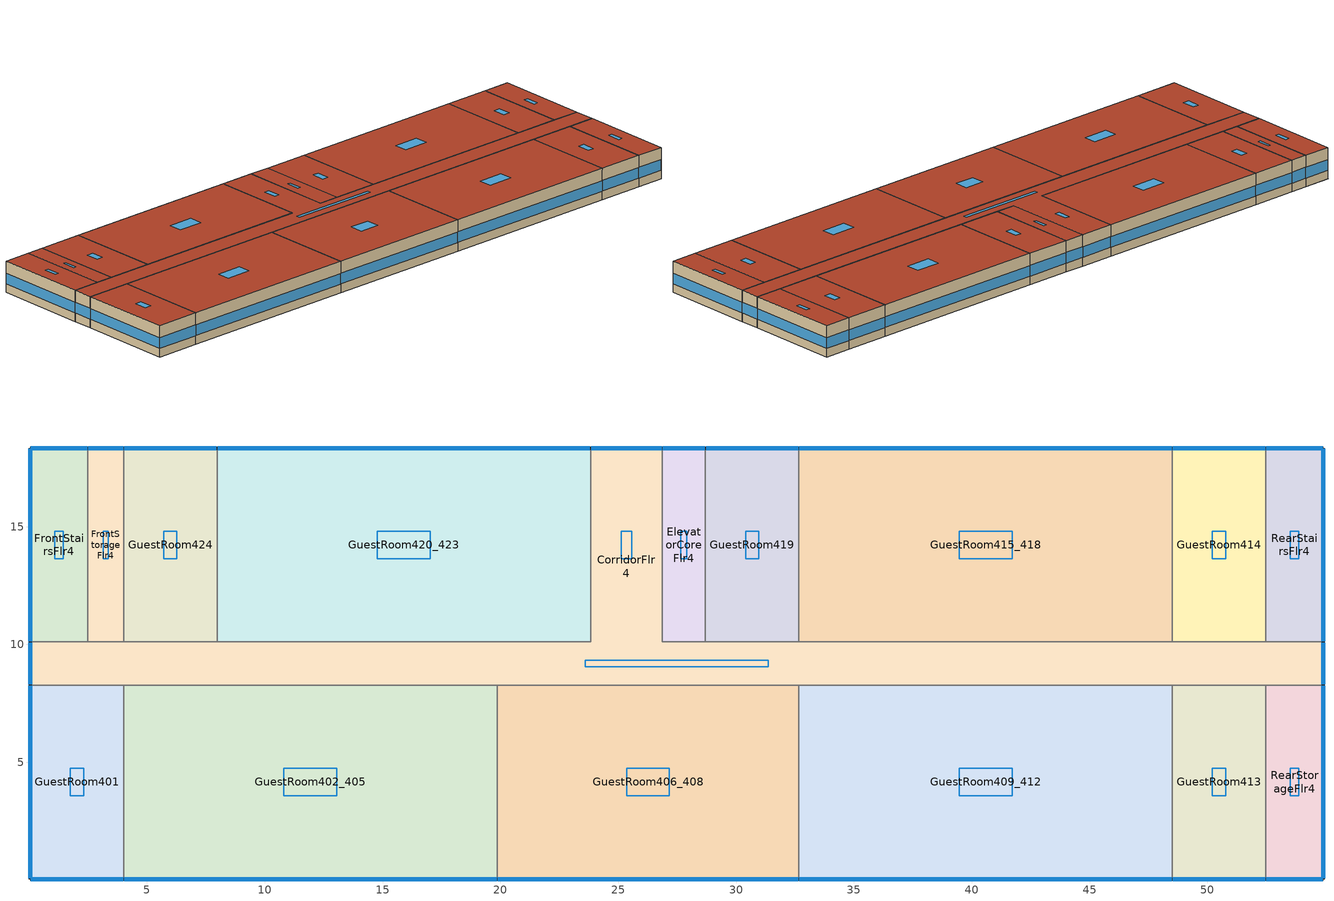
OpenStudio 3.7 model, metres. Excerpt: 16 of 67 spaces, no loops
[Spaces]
GuestRoom413
 floor to GuestRoom313: 52.47,8.28 52.47,0.05 48.51,0.05 48.51,8.28 z8.84
 wall outside: 48.51,0.05 52.47,0.05 z8.84:11.58
 wall to GuestRoom409_412: 48.51,8.28 48.51,0.05 z8.84:11.58
 wall to CorridorFlr4: 52.47,8.28 48.51,8.28 z8.84:11.58
 wall to RearStorageFlr4: 52.47,0.05 52.47,8.28 z8.84:11.58
 window (BTAP-Ext-FixedWindow:U=0.173 SHGC=0.600): 48.54,0.05 52.45,0.05 z9.6:10.53
 roof outside: 52.47,0.05 52.47,8.28 48.51,8.28 48.51,0.05 z11.58
 skylight (BTAP-Ext-Skylights:U=0.241 SHGC=0.600): 50.77,3.58 50.77,4.75 50.21,4.75 50.21,3.58 z11.58
GuestRoom415_418
 floor to GuestRoom315_318: 48.51,18.34 48.51,10.11 32.66,10.11 32.66,18.34 z8.84
 wall outside: 48.51,18.34 32.66,18.34 z8.84:11.58
 wall to GuestRoom419: 32.66,18.34 32.66,10.11 z8.84:11.58
 wall to CorridorFlr4: 32.66,10.11 48.51,10.11 z8.84:11.58
 wall to GuestRoom414: 48.51,10.11 48.51,18.34 z8.84:11.58
 window (BTAP-Ext-FixedWindow:U=0.173 SHGC=0.600): 48.49,18.34 32.69,18.34 z9.6:10.52
 roof outside: 48.51,10.11 48.51,18.34 32.66,18.34 32.66,10.11 z11.58
 skylight (BTAP-Ext-Skylights:U=0.241 SHGC=0.600): 41.71,13.64 41.71,14.8 39.47,14.8 39.47,13.64 z11.58
RearStairsFlr4
 floor to RearStairsFlr3: 54.91,18.34 54.91,10.11 52.47,10.11 52.47,18.34 z8.84
 wall outside: 54.91,10.11 54.91,18.34 52.47,18.34 z8.84:11.58
 wall to GuestRoom414: 52.47,18.34 52.47,10.11 z8.84:11.58
 wall to CorridorFlr4: 52.47,10.11 54.91,10.11 z8.84:11.58
 window (BTAP-Ext-FixedWindow:U=0.173 SHGC=0.600): 54.91,10.13 54.91,18.31 z9.6:10.52; 54.89,18.34 52.5,18.34 z9.6:10.53
 roof outside: 54.91,10.11 54.91,18.34 52.47,18.34 52.47,10.11 z11.58
 skylight (BTAP-Ext-Skylights:U=0.241 SHGC=0.600): 53.87,13.64 53.87,14.8 53.52,14.8 53.52,13.64 z11.58
CorridorFlr4
 floor to CorridorFlr3: 26.87,18.34 26.87,10.11 54.91,10.11 54.91,8.28 0.05,8.28 0.05,10.11 23.82,10.11 23.82,18.34 z8.84
 wall outside: 0.05,10.11 0.05,8.28 / 26.87,18.34 23.82,18.34 / 54.91,8.28 54.91,10.11 z8.84:11.58
 wall to ElevatorCoreFlr4: 28.7,10.11 26.87,10.11 26.87,18.34 z8.84:11.58
 wall to FrontStairsFlr4: 2.49,10.11 0.05,10.11 z8.84:11.58
 wall to GuestRoom420_423: 23.82,18.34 23.82,10.11 7.97,10.11 z8.84:11.58
 wall to GuestRoom406_408: 19.86,8.28 32.66,8.28 z8.84:11.58
 wall to GuestRoom424: 7.97,10.11 4.01,10.11 z8.84:11.58
 wall to GuestRoom402_405: 4.01,8.28 19.86,8.28 z8.84:11.58
 wall to RearStorageFlr4: 52.47,8.28 54.91,8.28 z8.84:11.58
 wall to GuestRoom401: 0.05,8.28 4.01,8.28 z8.84:11.58
 wall to FrontStorageFlr4: 4.01,10.11 2.49,10.11 z8.84:11.58
 wall to GuestRoom414: 52.47,10.11 48.51,10.11 z8.84:11.58
 wall to GuestRoom419: 32.66,10.11 28.7,10.11 z8.84:11.58
 wall to GuestRoom409_412: 32.66,8.28 48.51,8.28 z8.84:11.58
 window (BTAP-Ext-FixedWindow:U=0.173 SHGC=0.600): 0.05,10.08 0.05,8.3 / 54.91,8.3 54.91,10.08 z9.6:10.54; 26.85,18.34 23.85,18.34 z9.6:10.53
 roof outside: 54.91,8.28 54.91,10.11 26.87,10.11 26.87,18.34 23.82,18.34 23.82,10.11 0.05,10.11 0.05,8.28 z11.58
 skylight (BTAP-Ext-Skylights:U=0.241 SHGC=0.600): 31.36,9.32 23.6,9.32 23.6,9.06 31.36,9.06 z11.58; 25.56,14.8 25.13,14.8 25.13,13.64 25.56,13.64 z11.58
GuestRoom402_405
 floor to GuestRoom302_305: 19.86,8.28 19.86,0.05 4.01,0.05 4.01,8.28 z8.84
 wall outside: 4.01,0.05 19.86,0.05 z8.84:11.58
 wall to GuestRoom406_408: 19.86,0.05 19.86,8.28 z8.84:11.58
 wall to GuestRoom401: 4.01,8.28 4.01,0.05 z8.84:11.58
 window (BTAP-Ext-FixedWindow:U=0.173 SHGC=0.600): 4.04,0.05 19.84,0.05 z9.6:10.52
 roof outside: 19.86,0.05 19.86,8.28 4.01,8.28 4.01,0.05 z11.58
 skylight (BTAP-Ext-Skylights:U=0.241 SHGC=0.600): 13.06,3.58 13.06,4.75 10.82,4.75 10.82,3.58 z11.58
GuestRoom401
 floor to GuestRoom301: 4.01,8.28 4.01,0.05 0.05,0.05 0.05,8.28 z8.84
 wall outside: 0.05,8.28 0.05,0.05 4.01,0.05 z8.84:11.58
 window (BTAP-Ext-FixedWindow:U=0.173 SHGC=0.600): 0.05,8.25 0.05,0.07 z9.6:10.52; 0.07,0.05 3.99,0.05 z9.6:10.53
 roof outside: 4.01,0.05 4.01,8.28 0.05,8.28 0.05,0.05 z11.58
 skylight (BTAP-Ext-Skylights:U=0.241 SHGC=0.600): 2.31,3.58 2.31,4.75 1.75,4.75 1.75,3.58 z11.58
RearStorageFlr4
 floor to RearStorageFlr3: 54.91,8.28 54.91,0.05 52.47,0.05 52.47,8.28 z8.84
 wall outside: 52.47,0.05 54.91,0.05 54.91,8.28 z8.84:11.58
 window (BTAP-Ext-FixedWindow:U=0.173 SHGC=0.600): 54.91,0.07 54.91,8.25 z9.6:10.52; 52.5,0.05 54.89,0.05 z9.6:10.53
 roof outside: 54.91,0.05 54.91,8.28 52.47,8.28 52.47,0.05 z11.58
 skylight (BTAP-Ext-Skylights:U=0.241 SHGC=0.600): 53.87,3.58 53.87,4.75 53.52,4.75 53.52,3.58 z11.58
ElevatorCoreFlr4
 floor to ElevatorCoreFlr3: 28.7,18.34 28.7,10.11 26.87,10.11 26.87,18.34 z8.84
 wall outside: 28.7,18.34 26.87,18.34 z8.84:11.58
 wall to GuestRoom419: 28.7,10.11 28.7,18.34 z8.84:11.58
 window (BTAP-Ext-FixedWindow:U=0.173 SHGC=0.600): 28.67,18.34 26.9,18.34 z9.6:10.54
 roof outside: 28.7,10.11 28.7,18.34 26.87,18.34 26.87,10.11 z11.58
 skylight (BTAP-Ext-Skylights:U=0.241 SHGC=0.600): 27.91,13.64 27.91,14.8 27.66,14.8 27.66,13.64 z11.58
GuestRoom414
 floor to GuestRoom314: 52.47,18.34 52.47,10.11 48.51,10.11 48.51,18.34 z8.84
 wall outside: 52.47,18.34 48.51,18.34 z8.84:11.58
 window (BTAP-Ext-FixedWindow:U=0.173 SHGC=0.600): 52.45,18.34 48.54,18.34 z9.6:10.53
 roof outside: 52.47,10.11 52.47,18.34 48.51,18.34 48.51,10.11 z11.58
 skylight (BTAP-Ext-Skylights:U=0.241 SHGC=0.600): 50.77,13.64 50.77,14.8 50.21,14.8 50.21,13.64 z11.58
GuestRoom420_423
 floor to GuestRoom320_323: 23.82,18.34 23.82,10.11 7.97,10.11 7.97,18.34 z8.84
 wall outside: 23.82,18.34 7.97,18.34 z8.84:11.58
 wall to GuestRoom424: 7.97,18.34 7.97,10.11 z8.84:11.58
 window (BTAP-Ext-FixedWindow:U=0.173 SHGC=0.600): 23.8,18.34 8,18.34 z9.6:10.52
 roof outside: 23.82,10.11 23.82,18.34 7.97,18.34 7.97,10.11 z11.58
 skylight (BTAP-Ext-Skylights:U=0.241 SHGC=0.600): 17.02,13.64 17.02,14.8 14.78,14.8 14.78,13.64 z11.58
GuestRoom424
 floor to GuestRoom324: 7.97,18.34 7.97,10.11 4.01,10.11 4.01,18.34 z8.84
 wall outside: 7.97,18.34 4.01,18.34 z8.84:11.58
 wall to FrontStorageFlr4: 4.01,18.34 4.01,10.11 z8.84:11.58
 window (BTAP-Ext-FixedWindow:U=0.173 SHGC=0.600): 7.95,18.34 4.04,18.34 z9.6:10.53
 roof outside: 7.97,10.11 7.97,18.34 4.01,18.34 4.01,10.11 z11.58
 skylight (BTAP-Ext-Skylights:U=0.241 SHGC=0.600): 6.27,13.64 6.27,14.8 5.71,14.8 5.71,13.64 z11.58
GuestRoom406_408
 floor to GuestRoom306_308: 32.66,8.28 32.66,0.05 19.86,0.05 19.86,8.28 z8.84
 wall outside: 19.86,0.05 32.66,0.05 z8.84:11.58
 wall to GuestRoom409_412: 32.66,0.05 32.66,8.28 z8.84:11.58
 window (BTAP-Ext-FixedWindow:U=0.173 SHGC=0.600): 19.89,0.05 32.64,0.05 z9.6:10.52
 roof outside: 32.66,0.05 32.66,8.28 19.86,8.28 19.86,0.05 z11.58
 skylight (BTAP-Ext-Skylights:U=0.241 SHGC=0.600): 27.17,3.58 27.17,4.75 25.36,4.75 25.36,3.58 z11.58
GuestRoom419
 floor to GuestRoom319: 32.66,18.34 32.66,10.11 28.7,10.11 28.7,18.34 z8.84
 wall outside: 32.66,18.34 28.7,18.34 z8.84:11.58
 window (BTAP-Ext-FixedWindow:U=0.173 SHGC=0.600): 32.64,18.34 28.73,18.34 z9.6:10.53
 roof outside: 32.66,10.11 32.66,18.34 28.7,18.34 28.7,10.11 z11.58
 skylight (BTAP-Ext-Skylights:U=0.241 SHGC=0.600): 30.96,13.64 30.96,14.8 30.4,14.8 30.4,13.64 z11.58
FrontStorageFlr4
 floor to FrontStorageFlr3: 4.01,18.34 4.01,10.11 2.49,10.11 2.49,18.34 z8.84
 wall outside: 4.01,18.34 2.49,18.34 z8.84:11.58
 wall to FrontStairsFlr4: 2.49,18.34 2.49,10.11 z8.84:11.58
 window (BTAP-Ext-FixedWindow:U=0.173 SHGC=0.600): 3.99,18.34 2.51,18.34 z9.6:10.55
 roof outside: 4.01,10.11 4.01,18.34 2.49,18.34 2.49,10.11 z11.58
 skylight (BTAP-Ext-Skylights:U=0.241 SHGC=0.600): 3.36,13.64 3.36,14.8 3.14,14.8 3.14,13.64 z11.58
FrontStairsFlr4
 floor to FrontStairsFlr3: 2.49,18.34 2.49,10.11 0.05,10.11 0.05,18.34 z8.84
 wall outside: 2.49,18.34 0.05,18.34 0.05,10.11 z8.84:11.58
 window (BTAP-Ext-FixedWindow:U=0.173 SHGC=0.600): 2.46,18.34 0.07,18.34 z9.6:10.53; 0.05,18.31 0.05,10.13 z9.6:10.52
 roof outside: 2.49,10.11 2.49,18.34 0.05,18.34 0.05,10.11 z11.58
 skylight (BTAP-Ext-Skylights:U=0.241 SHGC=0.600): 1.44,13.64 1.44,14.8 1.1,14.8 1.1,13.64 z11.58
GuestRoom409_412
 floor to GuestRoom309_312: 48.51,8.28 48.51,0.05 32.66,0.05 32.66,8.28 z8.84
 wall outside: 32.66,0.05 48.51,0.05 z8.84:11.58
 window (BTAP-Ext-FixedWindow:U=0.173 SHGC=0.600): 32.69,0.05 48.49,0.05 z9.6:10.52
 roof outside: 48.51,0.05 48.51,8.28 32.66,8.28 32.66,0.05 z11.58
 skylight (BTAP-Ext-Skylights:U=0.241 SHGC=0.600): 41.71,3.58 41.71,4.75 39.47,4.75 39.47,3.58 z11.58
[Site]
Calgary Intl AP_AB_CAN: Latitude {deg}=51.11; Longitude {deg}=-114.02; Time Zone {hr}=-7; Elevation {m}=1084.1; Terrain=Suburbs
[Building]
SmallHotel: North Axis {deg}=180; Default Construction Set=BTAP-Mass at hdd = 5000.0; Standards Number of Stories=4; Standards Number of Above Ground Stories=4; Standards Template=NECB2020; Standards Building Type=SmallHotel
[Site:WaterMainsTemperature]
Calculation Method=Correlation; Annual Average Outdoor Air Temperature {C}=4.69167; Maximum Difference In Monthly Average Outdoor Air Temperatures {deltaC}=24.6
[Site:GroundTemperature:BuildingSurface]
19.527, 19.502, 19.536, 19.598, 20.002, 21.64, 22.225, 22.375, 21.449, 20.121, 19.802, 19.633
[SizingPeriod:DesignDay] Barometric Pressure {Pa}=88961; Rain Indicator=No; Snow Indicator=No; Day of Month=21; Daylight Saving Time Indicator=No; Humidity Condition Type=Wetbulb; Dry-Bulb Temperature Range Modifier Type=DefaultMultipliers
Name | Maximum Dry-Bulb Temperature {C} | Daily Dry-Bulb Temperature Range {deltaC} | Wind Speed {m/s} | Wind Direction {deg} | Month | Day Type | Wetbulb or DewPoint at Maximum Dry-Bulb {C} | Solar Model Indicator | ASHRAE Clear Sky Optical Depth for Beam Irradiance | ASHRAE Clear Sky Optical Depth for Diffuse Irradiance | Sky Clearness
Calgary Intl AP Ann Clg .4% Condns DB=>MWB | 28.8 | 12.3 | 4.5 | 160 | 7 | SummerDesignDay | 16 | ASHRAETau | 0.34 | 2.419
Calgary Intl AP Ann Clg .4% Condns WB=>MDB | 25.5 | 12.3 | 4.5 | 160 | 7 | SummerDesignDay | 17.8 | ASHRAETau | 0.34 | 2.419
Calgary Intl AP Ann Htg 99.6% Condns DB | -27.7 | 0 | 2.7 | 200 | 1 | WinterDesignDay | -27.7 | ASHRAEClearSky |  |  | 0
[ClimateZones]
Climate Zone Institution Name 1=ASHRAE; Climate Zone Document Name 1=ANSI/ASHRAE Standard 169; Climate Zone Document Year 1=2006; Climate Zone Value 1=7
[Site:GroundTemperature:Shallow]
-1.6, -5.4, -6.4, -5.5, -0.4, 5.3, 10.8, 14.7, 15.8, 14, 9.5, 4
[Site:GroundTemperature:Deep]
4, 1.3, -0.4, -0.9, 0.1, 2.3, 5.2, 8, 9.9, 10.3, 9.2, 7
[Site:GroundTemperature:FCfactorMethod]
January Ground Temperature {C}=5.5; February Ground Temperature {C}=-2; March Ground Temperature {C}=-7.6; April Ground Temperature {C}=-6.3; May Ground Temperature {C}=-6.6; June Ground Temperature {C}=-0.3; July Ground Temperature {C}=4.9; August Ground Temperature {C}=10.2; September Ground Temperature {C}=13.8; October Ground Temperature {C}=17; November Ground Temperature {C}=16.6; December Ground Temperature {C}=11.1
[Material:NoMass] Roughness=Smooth; Thermal Absorptance=0.9; Solar Absorptance=0.7
Name | Thermal Resistance {m2-K/W} | Visible Absorptance
Typical Carpet Pad; Typical Carpet Pad 1 | 0.21648 | 0.8
Typical Insulation 1 | 6.98591 | 0.7
Typical Insulation 2 | 4.38022 | 0.7
Typical Insulation 3 | 8.26445 | 0.7
Typical Carpet Pad 2 | 1.25503 | 0.8
Typical Carpet Pad 3; Typical Carpet Pad 4 | 3.45515 | 0.8
Typical Insulation 4 | 0.578017 | 0.7
Typical Insulation 5 | 0.578035 | 0.7
[Material]
Name | Roughness | Thickness {m} | Conductivity {W/m-K} | Density {kg/m3} | Specific Heat {J/kg-K} | Thermal Absorptance | Solar Absorptance | Visible Absorptance
G05 25mm wood | MediumSmooth | 0.0254 | 0.15 | 608 | 1630 | 0.9 | 0.5 | 0.5
100mm Normalweight concrete floor 1 | MediumSmooth | 0.1016 | 2.31 | 2322 | 832
G01 13mm gypsum board 1 | Smooth | 0.0127 | 0.16 | 800 | 1090 | 0.9 | 0.7 | 0.5
4 in. Normalweight Concrete Floor 1 | MediumRough | 0.1016 | 2.31 | 2322 | 832 | 0.9 | 0.7 | 0.7
1IN Stucco 1 | Smooth | 0.0253 | 0.6918 | 1858 | 837 | 0.9 | 0.7 | 0.92
8IN CONCRETE HW RefBldg 1 | Rough | 0.2032 | 1.311 | 2240 | 836.8 | 0.9 | 0.7 | 0.7
1/2IN Gypsum 1 | Smooth | 0.0127 | 0.16 | 784.9 | 830 | 0.9 | 0.4 | 0.4
Metal Roof Surface 1; F08 Metal surface 1 | Smooth | 0.0008 | 45.28 | 7824 | 500 | 0.9 | 0.7 | 0.7
6 in. Normalweight Concrete Floor 1; 6 in. Normalweight Concrete Floor 2; 6 in. Normalweight Concrete Floor 3 | MediumRough | 0.1524 | 2.31 | 2322 | 832 | 0.9 | 0.7 | 0.7
[Construction]
BTAP-Int-Partition; BTAP-Int-Door: G05 25mm wood
BTAP-Int-Floor: 100mm Normalweight concrete floor 1, Typical Carpet Pad
BTAP-Int-Wall: G01 13mm gypsum board 1, G01 13mm gypsum board 1
BTAP-Int-Ceiling: Typical Carpet Pad, 100mm Normalweight concrete floor 1
BTAP-Int-Window: SimpleGlazing
BTAP-Ext-Floor-Mass:U-0.138: Typical Insulation 1, 4 in. Normalweight Concrete Floor 1, Typical Carpet Pad 1
BTAP-Ext-Wall-Mass:U-0.215: 1IN Stucco 1, 8IN CONCRETE HW RefBldg 1, Typical Insulation 2, 1/2IN Gypsum 1
BTAP-Ext-Roof-Metal:U-0.121: Metal Roof Surface 1, Typical Insulation 3
BTAP-Grnd-Floor-Mass:U-0.757: 6 in. Normalweight Concrete Floor 1, Typical Carpet Pad 2
BTAP-Grnd-Wall-Mass:U-0.284: 6 in. Normalweight Concrete Floor 2, Typical Carpet Pad 3
BTAP-Grnd-Roof-Mass:U-0.284: 6 in. Normalweight Concrete Floor 3, Typical Carpet Pad 4
BTAP-Ext-FixedWindow:U=0.173 SHGC=0.600; BTAP-Ext-GlassDoors:U=0.173 SHGC=0.600: SimpleGlazing:U=0.173 SHGC=0.600
BTAP-Ext-Door:U-1.73: F08 Metal surface 1, Typical Insulation 4
BTAP-Ext-OverHeadDoor:U-1.73: Typical Insulation 5
BTAP-Ext-Skylights:U=0.241 SHGC=0.600; BTAP-Ext-DaylightDomes:U=0.241 SHGC=0.600; BTAP-Ext-DaylightDiffuser:U=0.241 SHGC=0.600: SimpleGlazing:U=0.241 SHGC=0.600
[DefaultConstructionSet]
BTAP-Mass at hdd = 5000.0: Default Exterior Surface Constructions=BTAP-Mass at hdd = 5000.0; Default Interior Surface Constructions=Default Surface Constructions 2; Default Ground Contact Surface Constructions=BTAP-Mass at hdd = 5000.0 1; Default Exterior SubSurface Constructions=BTAP-Mass at hdd = 5000.0; Default Interior SubSurface Constructions=Default Sub Surface Constructions 2; Interior Partition Construction=BTAP-Int-Partition
[DefaultSurfaceConstructions]
Name | Floor Construction | Wall Construction | Roof Ceiling Construction
Default Surface Constructions 2 | BTAP-Int-Floor | BTAP-Int-Wall | BTAP-Int-Ceiling
BTAP-Mass at hdd = 5000.0 | BTAP-Ext-Floor-Mass:U-0.138 | BTAP-Ext-Wall-Mass:U-0.215 | BTAP-Ext-Roof-Metal:U-0.121
BTAP-Mass at hdd = 5000.0 1 | BTAP-Grnd-Floor-Mass:U-0.757 | BTAP-Grnd-Wall-Mass:U-0.284 | BTAP-Grnd-Roof-Mass:U-0.284
[DefaultSubSurfaceConstructions]
Name | Fixed Window Construction | Operable Window Construction | Door Construction | Glass Door Construction | Overhead Door Construction | Skylight Construction | Tubular Daylight Dome Construction | Tubular Daylight Diffuser Construction
Default Sub Surface Constructions 2 | BTAP-Int-Window | BTAP-Int-Window | BTAP-Int-Door
BTAP-Mass at hdd = 5000.0 | BTAP-Ext-FixedWindow:U=0.173 SHGC=0.600 | BTAP-Ext-FixedWindow:U=0.173 SHGC=0.600 | BTAP-Ext-Door:U-1.73 | BTAP-Ext-GlassDoors:U=0.173 SHGC=0.600 | BTAP-Ext-OverHeadDoor:U-1.73 | BTAP-Ext-Skylights:U=0.241 SHGC=0.600 | BTAP-Ext-DaylightDomes:U=0.241 SHGC=0.600 | BTAP-Ext-DaylightDiffuser:U=0.241 SHGC=0.600
[WindowMaterial:SimpleGlazingSystem] Solar Heat Gain Coefficient=0.6; Visible Transmittance=0.21
Name | U-Factor {W/m2-K}
SimpleGlazing | 2.2
SimpleGlazing:U=0.173 SHGC=0.600 | 1.73
SimpleGlazing:U=0.241 SHGC=0.600 | 2.41
[Space] Building Story=BuildingStory4; Volume {m3}=Autocalculate
Name | Space Type | Thermal Zone
GuestRoom424 | Space Function Guest room | DU_BT=Space Function_ST=Guest room_FL=BuildingStory4_SCHF 3
GuestRoom413 | Space Function Guest room | DU_BT=Space Function_ST=Guest room_FL=BuildingStory4_SCHF 2
GuestRoom419 | Space Function Guest room | DU_BT=Space Function_ST=Guest room_FL=BuildingStory4_SCHF 4
GuestRoom402_405 | Space Function Guest room | DU_BT=Space Function_ST=Guest room_FL=BuildingStory4_SCHF 9
GuestRoom420_423 | Space Function Guest room | DU_BT=Space Function_ST=Guest room_FL=BuildingStory4_SCHF 6
GuestRoom415_418 | Space Function Guest room | DU_BT=Space Function_ST=Guest room_FL=BuildingStory4_SCHF
RearStairsFlr4 | Space Function Stairway/Stairwell-sch-F | WILD_ST=Stairway/Stairwell-sch-F_FL=BuildingStory4_SCH=F 1
GuestRoom414 | Space Function Guest room | DU_BT=Space Function_ST=Guest room_FL=BuildingStory4_SCHF 5
CorridorFlr4 | Space Function Corridor/Transition area other-sch-F | WILD_ST=Corridor/Transition area other-sch-F_FL=BuildingStory4_SCH=F
GuestRoom406_408 | Space Function Guest room | DU_BT=Space Function_ST=Guest room_FL=BuildingStory4_SCHF 7
GuestRoom401 | Space Function Guest room | DU_BT=Space Function_ST=Guest room_FL=BuildingStory4_SCHF 1
GuestRoom409_412 | Space Function Guest room | DU_BT=Space Function_ST=Guest room_FL=BuildingStory4_SCHF 8
RearStorageFlr4 | Space Function Storage room < 5 m2-sch-A | ALL_ST=Storage room < 5 m2-sch-A_FL=BuildingStory4_SCH=A 1
ElevatorCoreFlr4 | Space Function Corridor/Transition area other-sch-F | WILD_ST=Corridor/Transition area other-sch-F_FL=BuildingStory4_SCH=F 1
FrontStorageFlr4 | Space Function Storage room < 5 m2-sch-A | ALL_ST=Storage room < 5 m2-sch-A_FL=BuildingStory4_SCH=A
FrontStairsFlr4 | Space Function Stairway/Stairwell-sch-F | WILD_ST=Stairway/Stairwell-sch-F_FL=BuildingStory4_SCH=F
[BuildingStory]
BuildingStory4
[SpaceType] Standards Building Type=Space Function
Name | Default Schedule Set | Design Specification Outdoor Air Object | Standards Space Type
Space Function Corridor/Transition area other-sch-F | Space Function Corridor/Transition area other-sch-F Schedule Set | Space Function Corridor/Transition area other-sch-F Ventilation | Corridor/Transition area other-sch-F
Space Function Stairway/Stairwell-sch-F | Space Function Stairway/Stairwell-sch-F Schedule Set | Space Function Stairway/Stairwell-sch-F Ventilation | Stairway/Stairwell-sch-F
Space Function Storage room < 5 m2-sch-A | Space Function Storage room < 5 m2-sch-A Schedule Set | Space Function Storage room < 5 m2-sch-A Ventilation | Storage room < 5 m2-sch-A
Space Function Guest room | Space Function Guest room Schedule Set | Space Function Guest room Ventilation | Guest room
[People:Definition] Number of People Calculation Method=People/Area; Fraction Radiant=0.3
Name | People per Space Floor Area {person/m2}
Space Function Corridor/Transition area other-sch-F People Definition; Space Function Storage room < 5 m2-sch-A People Definition | 0.0100036
Space Function Guest room People Definition | 0.0400145
Space Function Stairway/Stairwell-sch-F People Definition | 0.00500182
[People] Work Efficiency Schedule=Work Efficiency Schedule; Clothing Insulation Schedule=Clothing Schedule; Air Velocity Schedule=Air Velocity Schedule; Multiplier=1
Name | People Definition | Space or SpaceType
Space Function Corridor/Transition area other-sch-F People | Space Function Corridor/Transition area other-sch-F People Definition | Space Function Corridor/Transition area other-sch-F
Space Function Guest room People | Space Function Guest room People Definition | Space Function Guest room
Space Function Stairway/Stairwell-sch-F People | Space Function Stairway/Stairwell-sch-F People Definition | Space Function Stairway/Stairwell-sch-F
Space Function Storage room < 5 m2-sch-A People | Space Function Storage room < 5 m2-sch-A People Definition | Space Function Storage room < 5 m2-sch-A
[Lights:Definition] Design Level Calculation Method=Watts/Area; Fraction Radiant=0.5; Fraction Visible=0.2
Name | Watts per Space Floor Area {W/m2}
Space Function Corridor/Transition area other-sch-F Lights Definition; Space Function Guest room Lights Definition | 4.4
Space Function Stairway/Stairwell-sch-F Lights Definition | 5.30001
Space Function Storage room < 5 m2-sch-A Lights Definition | 5.50001
[Lights] Fraction Replaceable=1
Name | Lights Definition | Space or SpaceType
Space Function Corridor/Transition area other-sch-F Lights | Space Function Corridor/Transition area other-sch-F Lights Definition | Space Function Corridor/Transition area other-sch-F
Space Function Guest room Lights | Space Function Guest room Lights Definition | Space Function Guest room
Space Function Stairway/Stairwell-sch-F Lights | Space Function Stairway/Stairwell-sch-F Lights Definition | Space Function Stairway/Stairwell-sch-F
Space Function Storage room < 5 m2-sch-A Lights | Space Function Storage room < 5 m2-sch-A Lights Definition | Space Function Storage room < 5 m2-sch-A
[ElectricEquipment:Definition] Design Level Calculation Method=Watts/Area; Fraction Radiant=0.5
Name | Watts per Space Floor Area {W/m2}
Space Function Guest room Elec Equip Definition | 2.50091
Space Function Storage room < 5 m2-sch-A Elec Equip Definition | 1.00036
[ElectricEquipment]
Name | Electric Equipment Definition | Space or SpaceType
Space Function Guest room Elec Equip | Space Function Guest room Elec Equip Definition | Space Function Guest room
Space Function Storage room < 5 m2-sch-A Elec Equip | Space Function Storage room < 5 m2-sch-A Elec Equip Definition | Space Function Storage room < 5 m2-sch-A
[DesignSpecification:OutdoorAir] Outdoor Air Method=Sum; Outdoor Air Flow per Floor Area {m3/s-m2}=0.0003048
Name | Outdoor Air Flow per Person {m3/s-person}
Space Function Corridor/Transition area other-sch-F Ventilation; Space Function Stairway/Stairwell-sch-F Ventilation
Space Function Guest room Ventilation | 0.00634769
Space Function Storage room < 5 m2-sch-A Ventilation | 0.00507815
[DefaultScheduleSet] People Activity Level Schedule=NECB-Activity; Infiltration Schedule=Always On
Name | Number of People Schedule | Lighting Schedule | Electric Equipment Schedule
Space Function Corridor/Transition area other-sch-F Schedule Set; Space Function Guest room Schedule Set; Space Function Stairway/Stairwell-sch-F Schedule Set | NECB-F-Occupancy | NECB-F-Lighting | NECB-F-Electric-Equipment
Space Function Storage room < 5 m2-sch-A Schedule Set | NECB-A-Occupancy | NECB-A-Lighting | NECB-A-Electric-Equipment
[ThermostatSetpoint:DualSetpoint]
Name | Heating Setpoint Temperature Schedule | Cooling Setpoint Temperature Schedule
Space Function Guest room Thermostat 73; Space Function Guest room Thermostat 77; Space Function Guest room Thermostat 81; Space Function Guest room Thermostat 84; Space Function Guest room Thermostat 85; Space Function Guest room Thermostat 88; Space Function Guest room Thermostat 89; Space Function Guest room Thermostat 90; Space Function Guest room Thermostat 91; Space Function Guest room Thermostat 92; Space Function Stairway/Stairwell-sch-F Thermostat 17; Space Function Stairway/Stairwell-sch-F Thermostat 21; Space Function Corridor/Transition area other-sch-F Thermostat 18; Space Function Corridor/Transition area other-sch-F Thermostat 24 | NECB-F-Thermostat Setpoint-Heating | NECB-F-Thermostat Setpoint-Cooling
Space Function Storage room < 5 m2-sch-A Thermostat 20; Space Function Storage room < 5 m2-sch-A Thermostat 26 | NECB-A-Thermostat Setpoint-Heating | NECB-A-Thermostat Setpoint-Cooling
[SpaceInfiltration:DesignFlowRate] Schedule=Always On Discrete; Design Flow Rate Calculation Method=Flow/ExteriorArea; Flow per Exterior Surface Area {m3/s-m2}=0.000405286; Constant Term Coefficient=0; Temperature Term Coefficient=0; Velocity Term Coefficient=0.224; Velocity Squared Term Coefficient=0
Name | Space or SpaceType
CorridorFlr4 Infiltration | CorridorFlr4
ElevatorCoreFlr4 Infiltration | ElevatorCoreFlr4
FrontStairsFlr4 Infiltration | FrontStairsFlr4
FrontStorageFlr4 Infiltration | FrontStorageFlr4
GuestRoom401 Infiltration | GuestRoom401
GuestRoom402_405 Infiltration | GuestRoom402_405
GuestRoom406_408 Infiltration | GuestRoom406_408
GuestRoom409_412 Infiltration | GuestRoom409_412
GuestRoom413 Infiltration | GuestRoom413
GuestRoom414 Infiltration | GuestRoom414
GuestRoom415_418 Infiltration | GuestRoom415_418
GuestRoom419 Infiltration | GuestRoom419
GuestRoom420_423 Infiltration | GuestRoom420_423
GuestRoom424 Infiltration | GuestRoom424
RearStairsFlr4 Infiltration | RearStairsFlr4
RearStorageFlr4 Infiltration | RearStorageFlr4
[ThermalZone] Use Ideal Air Loads=No
Name | Thermostat
DU_BT=Space Function_ST=Guest room_FL=BuildingStory4_SCHF | Space Function Guest room Thermostat 73
DU_BT=Space Function_ST=Guest room_FL=BuildingStory4_SCHF 1 | Space Function Guest room Thermostat 77
DU_BT=Space Function_ST=Guest room_FL=BuildingStory4_SCHF 2 | Space Function Guest room Thermostat 81
DU_BT=Space Function_ST=Guest room_FL=BuildingStory4_SCHF 3 | Space Function Guest room Thermostat 84
DU_BT=Space Function_ST=Guest room_FL=BuildingStory4_SCHF 4 | Space Function Guest room Thermostat 85
DU_BT=Space Function_ST=Guest room_FL=BuildingStory4_SCHF 5 | Space Function Guest room Thermostat 88
DU_BT=Space Function_ST=Guest room_FL=BuildingStory4_SCHF 6 | Space Function Guest room Thermostat 89
DU_BT=Space Function_ST=Guest room_FL=BuildingStory4_SCHF 7 | Space Function Guest room Thermostat 90
DU_BT=Space Function_ST=Guest room_FL=BuildingStory4_SCHF 8 | Space Function Guest room Thermostat 91
DU_BT=Space Function_ST=Guest room_FL=BuildingStory4_SCHF 9 | Space Function Guest room Thermostat 92
ALL_ST=Storage room < 5 m2-sch-A_FL=BuildingStory4_SCH=A | Space Function Storage room < 5 m2-sch-A Thermostat 20
ALL_ST=Storage room < 5 m2-sch-A_FL=BuildingStory4_SCH=A 1 | Space Function Storage room < 5 m2-sch-A Thermostat 26
WILD_ST=Stairway/Stairwell-sch-F_FL=BuildingStory4_SCH=F | Space Function Stairway/Stairwell-sch-F Thermostat 17
WILD_ST=Stairway/Stairwell-sch-F_FL=BuildingStory4_SCH=F 1 | Space Function Stairway/Stairwell-sch-F Thermostat 21
WILD_ST=Corridor/Transition area other-sch-F_FL=BuildingStory4_SCH=F | Space Function Corridor/Transition area other-sch-F Thermostat 18
WILD_ST=Corridor/Transition area other-sch-F_FL=BuildingStory4_SCH=F 1 | Space Function Corridor/Transition area other-sch-F Thermostat 24
[Foundation:Kiva]
Bldg Kiva Foundation: Wall Height Above Grade {m}=0; Wall Depth Below Slab {m}=0
[Foundation:Kiva:Settings]

[HeatExchanger:AirToAir:SensibleAndLatent] Availability Schedule=Always On Discrete; Nominal Supply Air Flow Rate {m3/s}=autosize; Sensible Effectiveness at 100% Heating Air Flow=0.5; Latent Effectiveness at 100% Heating Air Flow=0.5; Sensible Effectiveness at 75% Heating Air Flow=0.5; Latent Effectiveness at 75% Heating Air Flow=0.5; Sensible Effectiveness at 100% Cooling Air Flow=0.5; Latent Effectiveness at 100% Cooling Air Flow=0.5; Sensible Effectiveness at 75% Cooling Air Flow=0.5; Latent Effectiveness at 75% Cooling Air Flow=0.5; Supply Air Outlet Temperature Control=Yes; Heat Exchanger Type=Rotary; Frost Control Type=ExhaustOnly; Threshold Temperature {C}=-23.3; Initial Defrost Time Fraction=0.167; Rate of Defrost Time Fraction Increase {1/K}=1.44; Economizer Lockout=Yes
Name | Nominal Electric Power {W}
sys_3|mixed|shr>none|sc>dx|sh>c-g|ssf>cv|zh>b-hw|zc>none|srf>none| 1 ERV | 71.9884
sys_3|mixed|shr>none|sc>dx|sh>c-g|ssf>cv|zh>b-hw|zc>none|srf>none| 2 ERV | 140.703
sys_4|mixed|shr>none|sc>dx|sh>c-g|ssf>cv|zh>b-hw|zc>none|srf>none| ERV | 168.865
sys_4|mixed|shr>none|sc>dx|sh>c-g|ssf>cv|zh>b-hw|zc>none|srf>none| 1 ERV | 108.246
sys_4|mixed|shr>none|sc>dx|sh>c-g|ssf>cv|zh>b-hw|zc>none|srf>none| 2 ERV | 220.611
sys_6|mixed|shr>none|sh>c-hw|sc>c-chw|ssf>vv|zh>b-hw|zc>none|srf>vv| ERV | 192.628
[SetpointManager:OutdoorAirPretreat] Minimum Setpoint Temperature {C}=-99; Maximum Setpoint Temperature {C}=99; Minimum Setpoint Humidity Ratio {kgWater/kgDryAir}=1e-05; Maximum Setpoint Humidity Ratio {kgWater/kgDryAir}=1
Name | Setpoint Node or NodeList
Setpoint Manager Outdoor Air Pretreat 1 | sys_1|doas|shr>none|sc>dx|sh>c-hw|ssf>cv|zh>b-hw|zc>ptac|srf>none| ERV Primary Outlet Air Node
Setpoint Manager Outdoor Air Pretreat 2 | sys_3|mixed|shr>none|sc>dx|sh>c-g|ssf>cv|zh>b-hw|zc>none|srf>none| ERV Primary Outlet Air Node
Setpoint Manager Outdoor Air Pretreat 3 | sys_3|mixed|shr>none|sc>dx|sh>c-g|ssf>cv|zh>b-hw|zc>none|srf>none| 1 ERV Primary Outlet Air Node
Setpoint Manager Outdoor Air Pretreat 4 | sys_3|mixed|shr>none|sc>dx|sh>c-g|ssf>cv|zh>b-hw|zc>none|srf>none| 2 ERV Primary Outlet Air Node
Setpoint Manager Outdoor Air Pretreat 5 | sys_4|mixed|shr>none|sc>dx|sh>c-g|ssf>cv|zh>b-hw|zc>none|srf>none| ERV Primary Outlet Air Node
Setpoint Manager Outdoor Air Pretreat 6 | sys_4|mixed|shr>none|sc>dx|sh>c-g|ssf>cv|zh>b-hw|zc>none|srf>none| 1 ERV Primary Outlet Air Node
Setpoint Manager Outdoor Air Pretreat 7 | sys_4|mixed|shr>none|sc>dx|sh>c-g|ssf>cv|zh>b-hw|zc>none|srf>none| 2 ERV Primary Outlet Air Node
Setpoint Manager Outdoor Air Pretreat 8 | sys_6|mixed|shr>none|sh>c-hw|sc>c-chw|ssf>vv|zh>b-hw|zc>none|srf>vv| ERV Primary Outlet Air Node
[Schedule:Ruleset]
Clothing Schedule: Default Day Schedule=Clothing Schedule Default Winter Clothes
Air Velocity Schedule: Default Day Schedule=Air Velocity Schedule Default
Work Efficiency Schedule: Default Day Schedule=Work Efficiency Schedule Default
NECB-Activity: Default Day Schedule=NECB-Activity Default; Summer Design Day Schedule=NECB-Activity Summer Design Day; Winter Design Day Schedule=NECB-Activity Winter Design Day
Always On: Default Day Schedule=Always On Default
NECB-F-Occupancy: Default Day Schedule=NECB-F-Occupancy Default
NECB-F-Lighting: Default Day Schedule=NECB-F-Lighting Default
NECB-F-Electric-Equipment: Default Day Schedule=NECB-F-Electric-Equipment Default
NECB-F-Thermostat Setpoint-Heating: Default Day Schedule=NECB-F-Thermostat Setpoint-Heating Default
NECB-F-Thermostat Setpoint-Cooling: Default Day Schedule=NECB-F-Thermostat Setpoint-Cooling Default
NECB-A-Occupancy: Default Day Schedule=NECB-A-Occupancy Default
NECB-A-Lighting: Default Day Schedule=NECB-A-Lighting Default
NECB-A-Electric-Equipment: Default Day Schedule=NECB-A-Electric-Equipment Default
NECB-A-Thermostat Setpoint-Heating: Default Day Schedule=NECB-A-Thermostat Setpoint-Heating Default
NECB-A-Thermostat Setpoint-Cooling: Default Day Schedule=NECB-A-Thermostat Setpoint-Cooling Default
[Schedule:Day]
Clothing Schedule Default Winter Clothes; Always On Default: 24, 0, 1
Clothing Schedule Summer Clothes: 24, 0, 0.5
Air Velocity Schedule Default; NECB-A-Electric-Equipment Sat Day; NECB-A-Electric-Equipment Sun|Hol Day: 24, 0, 0.2
Work Efficiency Schedule Default; NECB-A-Occupancy Sat Day; NECB-A-Occupancy Sun|Hol Day: 24, 0, 0
NECB-Activity Default; NECB-Activity Winter Design Day; NECB-Activity Summer Design Day: 24, 0, 130
NECB-F-Occupancy Default; NECB-F-Occupancy Default|Wkdy Day; NECB-F-Occupancy Sat Day; NECB-F-Occupancy Sun|Hol Day: 7, 0, 0.63, 8, 0, 0.49, 10, 0, 0.28, 16, 0, 0.14, 17, 0, 0.21, 20, 0, 0.35, 22, 0, 0.49, 23, 0, 0.56, 24, 0, 0.63
NECB-F-Lighting Default; NECB-F-Lighting Default|Wkdy Day; NECB-F-Lighting Sat Day; NECB-F-Lighting Sun|Hol Day; NECB-F-Electric-Equipment Default; NECB-F-Electric-Equipment Default|Wkdy Day; NECB-F-Electric-Equipment Sat Day; NECB-F-Electric-Equipment Sun|Hol Day: 1, 0, 0.21, 3, 0, 0.14, 6, 0, 0.07, 7, 0, 0.14, 8, 0, 0.28, 9, 0, 0.35, 11, 0, 0.28, 12, 0, 0.21, 19, 0, 0.14, 20, 0, 0.42, 21, 0, 0.56, 22, 0, 0.63, 23, 0, 0.56, 24, 0, 0.42
NECB-F-Thermostat Setpoint-Heating Default; NECB-F-Thermostat Setpoint-Heating Default|Wkdy Day; NECB-F-Thermostat Setpoint-Heating Sat Day; NECB-F-Thermostat Setpoint-Heating Sun|Hol Day: 1, 0, 22, 7, 0, 18, 8, 0, 20, 24, 0, 22
NECB-F-Thermostat Setpoint-Cooling Default; NECB-F-Thermostat Setpoint-Cooling Default|Wkdy Day; NECB-F-Thermostat Setpoint-Cooling Sat Day; NECB-F-Thermostat Setpoint-Cooling Sun|Hol Day: 24, 0, 24
NECB-A-Occupancy Default; NECB-A-Occupancy Default|Wkdy Day: 7, 0, 0, 8, 0, 0.1, 9, 0, 0.7, 12, 0, 0.9, 14, 0, 0.5, 17, 0, 0.9, 18, 0, 0.7, 19, 0, 0.3, 23, 0, 0.1, 24, 0, 0
NECB-A-Lighting Default; NECB-A-Lighting Default|Wkdy Day: 7, 0, 0.05, 8, 0, 0.3, 9, 0, 0.8, 17, 0, 0.9, 18, 0, 0.8, 19, 0, 0.5, 21, 0, 0.3, 23, 0, 0.1, 24, 0, 0.05
NECB-A-Lighting Sat Day; NECB-A-Lighting Sun|Hol Day: 24, 0, 0.05
NECB-A-Electric-Equipment Default; NECB-A-Electric-Equipment Default|Wkdy Day: 7, 0, 0.2, 8, 0, 0.3, 9, 0, 0.8, 18, 0, 0.9, 19, 0, 0.5, 21, 0, 0.3, 24, 0, 0.2
NECB-A-Thermostat Setpoint-Heating Default; NECB-A-Thermostat Setpoint-Heating Default|Wkdy Day: 6, 0, 18, 7, 0, 20, 21, 0, 22, 24, 0, 18
NECB-A-Thermostat Setpoint-Heating Sat Day; NECB-A-Thermostat Setpoint-Heating Sun|Hol Day: 24, 0, 18
NECB-A-Thermostat Setpoint-Cooling Default; NECB-A-Thermostat Setpoint-Cooling Default|Wkdy Day: 6, 0, 35, 21, 0, 24, 24, 0, 35
NECB-A-Thermostat Setpoint-Cooling Sat Day; NECB-A-Thermostat Setpoint-Cooling Sun|Hol Day: 24, 0, 35
[Schedule:Rule] Date Specification Type=DateRange; Start Day=1
Name | Schedule Ruleset | Rule Order | Day Schedule | Start Month | End Month | End Day | Apply Monday | Apply Tuesday | Apply Wednesday | Apply Thursday | Apply Friday | Apply Saturday | Apply Sunday
Schedule Rule 1 | Clothing Schedule | 0 | Clothing Schedule Summer Clothes | 5 | 9 | 30
Schedule Rule 17 | NECB-F-Occupancy | 2 | NECB-F-Occupancy Default|Wkdy Day | 1 | 12 | 31 | Yes | Yes | Yes | Yes | Yes
Schedule Rule 18 | NECB-F-Occupancy | 1 | NECB-F-Occupancy Sat Day | 1 | 12 | 31 |  |  |  |  |  | Yes
Schedule Rule 19 | NECB-F-Occupancy | 0 | NECB-F-Occupancy Sun|Hol Day | 1 | 12 | 31 |  |  |  |  |  |  | Yes
Schedule Rule 20 | NECB-F-Lighting | 2 | NECB-F-Lighting Default|Wkdy Day | 1 | 12 | 31 | Yes | Yes | Yes | Yes | Yes
Schedule Rule 21 | NECB-F-Lighting | 1 | NECB-F-Lighting Sat Day | 1 | 12 | 31 |  |  |  |  |  | Yes
Schedule Rule 22 | NECB-F-Lighting | 0 | NECB-F-Lighting Sun|Hol Day | 1 | 12 | 31 |  |  |  |  |  |  | Yes
Schedule Rule 23 | NECB-F-Electric-Equipment | 2 | NECB-F-Electric-Equipment Default|Wkdy Day | 1 | 12 | 31 | Yes | Yes | Yes | Yes | Yes
Schedule Rule 24 | NECB-F-Electric-Equipment | 1 | NECB-F-Electric-Equipment Sat Day | 1 | 12 | 31 |  |  |  |  |  | Yes
Schedule Rule 25 | NECB-F-Electric-Equipment | 0 | NECB-F-Electric-Equipment Sun|Hol Day | 1 | 12 | 31 |  |  |  |  |  |  | Yes
Schedule Rule 26 | NECB-F-Thermostat Setpoint-Heating | 2 | NECB-F-Thermostat Setpoint-Heating Default|Wkdy Day | 1 | 12 | 31 | Yes | Yes | Yes | Yes | Yes
Schedule Rule 27 | NECB-F-Thermostat Setpoint-Heating | 1 | NECB-F-Thermostat Setpoint-Heating Sat Day | 1 | 12 | 31 |  |  |  |  |  | Yes
Schedule Rule 28 | NECB-F-Thermostat Setpoint-Heating | 0 | NECB-F-Thermostat Setpoint-Heating Sun|Hol Day | 1 | 12 | 31 |  |  |  |  |  |  | Yes
Schedule Rule 29 | NECB-F-Thermostat Setpoint-Cooling | 2 | NECB-F-Thermostat Setpoint-Cooling Default|Wkdy Day | 1 | 12 | 31 | Yes | Yes | Yes | Yes | Yes
Schedule Rule 30 | NECB-F-Thermostat Setpoint-Cooling | 1 | NECB-F-Thermostat Setpoint-Cooling Sat Day | 1 | 12 | 31 |  |  |  |  |  | Yes
Schedule Rule 31 | NECB-F-Thermostat Setpoint-Cooling | 0 | NECB-F-Thermostat Setpoint-Cooling Sun|Hol Day | 1 | 12 | 31 |  |  |  |  |  |  | Yes
Schedule Rule 65 | NECB-A-Occupancy | 2 | NECB-A-Occupancy Default|Wkdy Day | 1 | 12 | 31 | Yes | Yes | Yes | Yes | Yes
Schedule Rule 66 | NECB-A-Occupancy | 1 | NECB-A-Occupancy Sat Day | 1 | 12 | 31 |  |  |  |  |  | Yes
Schedule Rule 67 | NECB-A-Occupancy | 0 | NECB-A-Occupancy Sun|Hol Day | 1 | 12 | 31 |  |  |  |  |  |  | Yes
Schedule Rule 68 | NECB-A-Lighting | 2 | NECB-A-Lighting Default|Wkdy Day | 1 | 12 | 31 | Yes | Yes | Yes | Yes | Yes
Schedule Rule 69 | NECB-A-Lighting | 1 | NECB-A-Lighting Sat Day | 1 | 12 | 31 |  |  |  |  |  | Yes
Schedule Rule 70 | NECB-A-Lighting | 0 | NECB-A-Lighting Sun|Hol Day | 1 | 12 | 31 |  |  |  |  |  |  | Yes
Schedule Rule 71 | NECB-A-Electric-Equipment | 2 | NECB-A-Electric-Equipment Default|Wkdy Day | 1 | 12 | 31 | Yes | Yes | Yes | Yes | Yes
Schedule Rule 72 | NECB-A-Electric-Equipment | 1 | NECB-A-Electric-Equipment Sat Day | 1 | 12 | 31 |  |  |  |  |  | Yes
Schedule Rule 73 | NECB-A-Electric-Equipment | 0 | NECB-A-Electric-Equipment Sun|Hol Day | 1 | 12 | 31 |  |  |  |  |  |  | Yes
Schedule Rule 74 | NECB-A-Thermostat Setpoint-Heating | 2 | NECB-A-Thermostat Setpoint-Heating Default|Wkdy Day | 1 | 12 | 31 | Yes | Yes | Yes | Yes | Yes
Schedule Rule 75 | NECB-A-Thermostat Setpoint-Heating | 1 | NECB-A-Thermostat Setpoint-Heating Sat Day | 1 | 12 | 31 |  |  |  |  |  | Yes
Schedule Rule 76 | NECB-A-Thermostat Setpoint-Heating | 0 | NECB-A-Thermostat Setpoint-Heating Sun|Hol Day | 1 | 12 | 31 |  |  |  |  |  |  | Yes
Schedule Rule 77 | NECB-A-Thermostat Setpoint-Cooling | 2 | NECB-A-Thermostat Setpoint-Cooling Default|Wkdy Day | 1 | 12 | 31 | Yes | Yes | Yes | Yes | Yes
Schedule Rule 78 | NECB-A-Thermostat Setpoint-Cooling | 1 | NECB-A-Thermostat Setpoint-Cooling Sat Day | 1 | 12 | 31 |  |  |  |  |  | Yes
Schedule Rule 79 | NECB-A-Thermostat Setpoint-Cooling | 0 | NECB-A-Thermostat Setpoint-Cooling Sun|Hol Day | 1 | 12 | 31 |  |  |  |  |  |  | Yes
[Schedule:Constant]
Always On Discrete: Value=1
